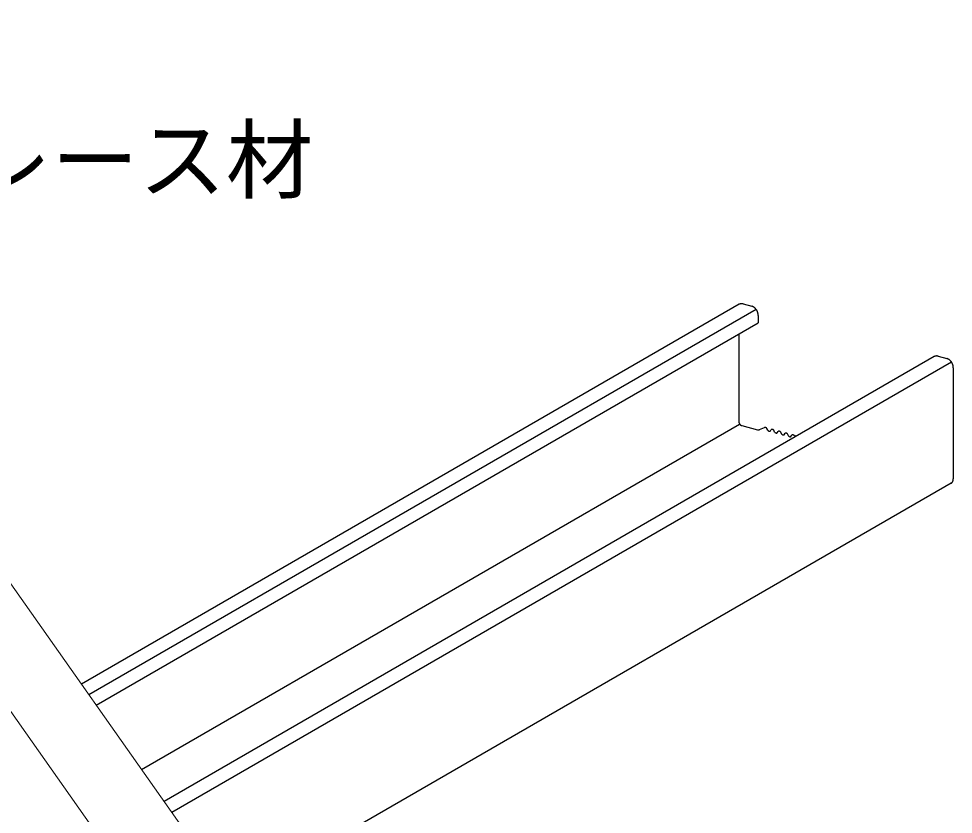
# Model space of a CAD drawing. Units: millimetres on the paper, with parts at other scales. Extents: x -195 to 195, y -135 to 133.
# Drawn here: x 132.02 to 169.5, y 56.8 to 88.7 of the extents above; entities that cross this region are included whole.
import ezdxf
from ezdxf.enums import TextEntityAlignment as Align

# ---------------------------------------------------------------- set-up
doc = ezdxf.new("R2010")
doc.units = ezdxf.units.MM
for name, color, linetype, lineweight in [('3-3_野縁', 2, 'Continuous', 25), ('3-4_ブレース・補強材', 4, 'Continuous', 9), ('3-6_文字', 7, 'Continuous', 18)]:
    doc.layers.add(name, color=color, linetype=linetype, lineweight=lineweight)
doc.styles.add('ＭＳ ゴシック', font='')
doc.styles.get('ＭＳ ゴシック').set_extended_font_data('MS Gothic')

msp = doc.modelspace()

# ---------------------------------------------------------------- linework, layer by layer
at = {"layer": '3-3_野縁'}
for p, q in [((160.916, 77.255), (134.532, 62.022)), ((161.065, 77.269), (161.413, 77.176)), ((134.827, 61.604), (161.587, 77.053)), ((135.126, 61.179), (161.674, 76.506)), ((161.674, 76.806), (161.674, 76.506)), ((160.897, 76.057), (160.897, 72.554)), ((168.737, 75.157), (137.846, 57.322)), ((168.889, 75.173), (169.237, 75.079)), ((138.152, 56.887), (169.422, 74.941)), ((169.498, 74.709), (169.498, 70.249)), ((136.942, 58.603), (160.929, 72.453)), ((161.013, 72.389), (161.64, 72.221)), ((161.729, 72.226), (161.925, 72.308)), ((162.056, 72.203), (162.023, 72.276)), ((162.162, 72.174), (162.195, 72.23)), ((162.334, 72.128), (162.301, 72.201)), ((162.44, 72.099), (162.473, 72.155)), ((162.612, 72.053), (162.579, 72.127)), ((162.718, 72.025), (162.751, 72.08)), ((162.883, 71.981), (162.85, 72.054)), ((162.989, 71.952), (163.022, 72.008)), ((163.127, 71.986), (163.172, 71.944)), ((169.413, 70.079), (140.586, 53.436))]:
    msp.add_line(p, q, dxfattribs=at)
for centre, radius, start, end in [((161.002, 77.094), 0.182, 111.6086, 118.2567), ((161.003, 77.093), 0.183, 118.264, 118.3787), ((161.003, 77.092), 0.185, 105.0134, 111.6015), ((161.005, 77.086), 0.191, 98.5503, 105.0072), ((161.006, 77.078), 0.199, 92.2788, 98.5454), ((161.006, 77.066), 0.211, 86.2426, 92.2755), ((161.005, 77.052), 0.226, 80.4681, 86.2409), ((161.003, 77.035), 0.242, 74.9661, 80.4678), ((161.346, 76.923), 0.261, 69.7339, 74.9668), ((161.338, 76.904), 0.282, 64.7592, 69.7354), ((161.329, 76.885), 0.303, 60.0227, 64.7612), ((161.318, 76.866), 0.325, 55.5007, 60.025), ((161.306, 76.848), 0.346, 51.1672, 55.5032), ((161.294, 76.833), 0.367, 46.9953, 51.1698), ((161.281, 76.819), 0.385, 42.9577, 46.9978), ((161.269, 76.808), 0.401, 39.0278, 42.9602), ((161.26, 76.8), 0.414, 35.1792, 39.0302), ((161.252, 76.795), 0.423, 31.3862, 35.1816), ((161.248, 76.792), 0.428, 27.6236, 31.3885), ((161.247, 76.792), 0.429, 23.8664, 27.6259), ((161.25, 76.793), 0.426, 20.0898, 23.8687), ((161.257, 76.796), 0.418, 16.2686, 20.0921), ((161.268, 76.799), 0.407, 12.3773, 16.271), ((161.282, 76.802), 0.392, 8.3901, 12.3798), ((161.299, 76.804), 0.375, 4.2802, 8.3926), ((161.319, 76.806), 0.355, 0.0208, 4.2828), ((168.827, 74.997), 0.183, 118.264, 120.5851), ((168.826, 74.998), 0.182, 111.6086, 118.2567), ((168.827, 74.995), 0.185, 105.0134, 111.6015), ((168.829, 74.99), 0.191, 98.5503, 105.0072), ((168.83, 74.981), 0.199, 92.2788, 98.5454), ((168.83, 74.969), 0.211, 86.2426, 92.2755), ((168.829, 74.955), 0.226, 80.4681, 86.2409), ((168.827, 74.938), 0.242, 74.9661, 80.4678), ((169.17, 74.827), 0.261, 69.7339, 74.9668), ((169.162, 74.808), 0.282, 64.7592, 69.7354), ((169.153, 74.788), 0.303, 60.0227, 64.7612), ((169.142, 74.77), 0.325, 55.5007, 60.025), ((169.13, 74.752), 0.346, 51.1672, 55.5032), ((169.118, 74.736), 0.367, 46.9953, 51.1698), ((169.105, 74.723), 0.385, 42.9577, 46.9978), ((169.093, 74.712), 0.401, 39.0278, 42.9602), ((169.084, 74.704), 0.414, 35.1792, 39.0302), ((169.076, 74.698), 0.423, 31.3862, 35.1816), ((169.072, 74.696), 0.428, 27.6236, 31.3885), ((169.071, 74.695), 0.429, 23.8664, 27.6259), ((169.074, 74.697), 0.426, 20.0898, 23.8687), ((169.081, 74.699), 0.418, 16.2686, 20.0921), ((169.092, 74.702), 0.407, 12.3773, 16.271), ((169.106, 74.705), 0.392, 8.3901, 12.3798), ((169.123, 74.708), 0.375, 4.2802, 8.3926), ((169.143, 74.709), 0.355, 0.0208, 4.2828), ((161.056, 72.554), 0.159, 180.0208, 184.2828), ((161.064, 72.555), 0.168, 184.2802, 188.3926), ((161.072, 72.556), 0.175, 188.3901, 192.3798), ((161.078, 72.557), 0.182, 192.3773, 196.271), ((161.083, 72.559), 0.187, 196.2686, 200.0921), ((161.086, 72.56), 0.19, 200.0898, 203.8687), ((161.088, 72.56), 0.192, 203.8664, 207.6259), ((161.087, 72.56), 0.191, 207.6236, 211.3885), ((161.085, 72.559), 0.189, 211.3862, 215.1815), ((161.082, 72.557), 0.185, 215.1792, 219.0302), ((161.078, 72.553), 0.179, 219.0278, 222.9602), ((161.072, 72.548), 0.172, 222.9578, 226.9978), ((161.067, 72.542), 0.164, 226.9953, 231.1697), ((161.061, 72.535), 0.155, 231.1672, 235.5032), ((161.056, 72.527), 0.145, 235.5007, 240.025), ((161.051, 72.519), 0.135, 240.0227, 244.7612), ((161.047, 72.51), 0.126, 244.7592, 249.7354), ((161.044, 72.502), 0.117, 249.7339, 254.9668), ((161.681, 72.377), 0.162, 254.9661, 260.4678), ((161.685, 72.389), 0.174, 254.9659, 254.9668), ((161.679, 72.366), 0.15, 260.4681, 266.2409), ((161.679, 72.357), 0.141, 266.2426, 272.2755), ((161.679, 72.349), 0.133, 272.2788, 278.5454), ((161.68, 72.343), 0.127, 278.5503, 285.0072), ((161.681, 72.339), 0.123, 285.0134, 291.6015), ((161.681, 72.338), 0.122, 291.6086, 292.8558), ((161.949, 72.252), 0.0608, 111.6086, 112.8558), ((161.949, 72.252), 0.0617, 105.0134, 111.6015), ((161.949, 72.25), 0.0635, 98.5503, 105.0072), ((161.95, 72.247), 0.0665, 92.2788, 98.5454), ((161.95, 72.243), 0.0704, 86.2426, 92.2755), ((161.95, 72.238), 0.0752, 80.4681, 86.2409), ((161.949, 72.233), 0.0808, 74.9661, 80.4678), ((161.947, 72.227), 0.0871, 69.7339, 74.9668), ((161.945, 72.22), 0.0939, 64.7592, 69.7354), ((161.942, 72.214), 0.101, 60.0227, 64.7612), ((161.938, 72.207), 0.108, 55.5007, 60.025), ((161.934, 72.202), 0.116, 51.1672, 55.5032), ((161.93, 72.196), 0.122, 46.9953, 51.1698), ((161.926, 72.192), 0.128, 42.9577, 46.9978), ((161.922, 72.188), 0.134, 40.8684, 42.9602), ((162.157, 72.29), 0.134, 220.8684, 222.9602), ((162.153, 72.286), 0.128, 222.9578, 226.9978), ((162.149, 72.282), 0.122, 226.9953, 231.1697), ((162.144, 72.277), 0.116, 231.1672, 235.5032), ((162.14, 72.271), 0.108, 235.5007, 240.025), ((162.137, 72.264), 0.101, 240.0227, 244.7612), ((162.134, 72.258), 0.0939, 244.7592, 249.7354), ((162.131, 72.252), 0.0871, 249.7339, 254.9668), ((162.13, 72.245), 0.0808, 254.9661, 260.4678), ((162.129, 72.24), 0.0752, 260.4681, 266.2409), ((162.128, 72.235), 0.0704, 266.2426, 272.2755), ((162.129, 72.231), 0.0665, 272.2788, 278.5454), ((162.129, 72.228), 0.0635, 278.5503, 285.0072), ((162.13, 72.227), 0.0617, 285.0134, 291.6015), ((162.13, 72.226), 0.0608, 291.6086, 298.2567), ((162.13, 72.226), 0.0611, 298.264, 301.7985), ((162.227, 72.178), 0.0611, 118.264, 121.7985), ((162.227, 72.178), 0.0608, 111.6086, 118.2567), ((162.227, 72.177), 0.0617, 105.0134, 111.6015), ((162.228, 72.175), 0.0635, 98.5503, 105.0072), ((162.228, 72.172), 0.0665, 92.2788, 98.5454), ((162.228, 72.168), 0.0704, 86.2426, 92.2755), ((162.228, 72.164), 0.0752, 80.4681, 86.2409), ((162.227, 72.158), 0.0808, 74.9661, 80.4678), ((162.225, 72.152), 0.0871, 69.7339, 74.9668), ((162.223, 72.146), 0.0939, 64.7592, 69.7354), ((162.22, 72.139), 0.101, 60.0227, 64.7612), ((162.216, 72.133), 0.108, 55.5007, 60.025), ((162.212, 72.127), 0.116, 51.1672, 55.5032), ((162.208, 72.122), 0.122, 46.9953, 51.1698), ((162.204, 72.117), 0.128, 42.9577, 46.9978), ((162.2, 72.114), 0.134, 40.8684, 42.9602), ((162.435, 72.215), 0.134, 220.8684, 222.9602), ((162.431, 72.212), 0.128, 222.9578, 226.9978), ((162.427, 72.207), 0.122, 226.9953, 231.1697), ((162.423, 72.202), 0.116, 231.1672, 235.5032), ((162.419, 72.196), 0.108, 235.5007, 240.025), ((162.415, 72.19), 0.101, 240.0227, 244.7612), ((162.412, 72.183), 0.0939, 244.7592, 249.7354), ((162.41, 72.177), 0.0871, 249.7339, 254.9668), ((162.408, 72.171), 0.0808, 254.9661, 260.4678), ((162.407, 72.165), 0.0752, 260.4681, 266.2409), ((162.407, 72.161), 0.0704, 266.2426, 272.2755), ((162.407, 72.157), 0.0665, 272.2788, 278.5454), ((162.407, 72.154), 0.0635, 278.5503, 285.0072), ((162.408, 72.152), 0.0617, 285.0134, 291.6015), ((162.408, 72.151), 0.0608, 291.6086, 298.2567), ((162.408, 72.151), 0.0611, 298.264, 301.7985), ((162.505, 72.103), 0.0611, 118.264, 121.7985), ((162.505, 72.103), 0.0608, 111.6086, 118.2567), ((162.505, 72.103), 0.0617, 105.0134, 111.6015), ((162.506, 72.101), 0.0635, 98.5503, 105.0072), ((162.506, 72.098), 0.0665, 92.2788, 98.5454), ((162.506, 72.094), 0.0704, 86.2426, 92.2755), ((162.506, 72.089), 0.0752, 80.4681, 86.2409), ((162.505, 72.084), 0.0808, 74.9661, 80.4678), ((162.503, 72.078), 0.0871, 69.7339, 74.9668), ((162.501, 72.071), 0.0939, 64.7592, 69.7354), ((162.498, 72.065), 0.101, 60.0227, 64.7612), ((162.494, 72.058), 0.108, 55.5007, 60.025), ((162.49, 72.052), 0.116, 51.1672, 55.5032), ((162.486, 72.047), 0.122, 46.9953, 51.1698), ((162.482, 72.043), 0.128, 42.9577, 46.9978), ((162.478, 72.039), 0.134, 40.8684, 42.9602), ((162.713, 72.141), 0.134, 220.8684, 222.9602), ((162.709, 72.137), 0.128, 222.9578, 226.9978), ((162.705, 72.133), 0.122, 226.9953, 231.1697), ((162.701, 72.128), 0.116, 231.1672, 235.5032), ((162.697, 72.122), 0.108, 235.5007, 240.025), ((162.693, 72.115), 0.101, 240.0227, 244.7612), ((162.69, 72.109), 0.0939, 244.7592, 249.7354), ((162.688, 72.102), 0.0871, 249.7339, 254.9668), ((162.686, 72.096), 0.0808, 254.9661, 260.4678), ((162.685, 72.091), 0.0752, 260.4681, 266.2409), ((162.685, 72.086), 0.0704, 266.2426, 272.2755), ((162.685, 72.082), 0.0665, 272.2788, 278.5454), ((162.685, 72.079), 0.0635, 278.5503, 285.0072), ((162.686, 72.077), 0.0617, 285.0134, 291.6015), ((162.686, 72.077), 0.0608, 291.6086, 298.2567), ((162.686, 72.077), 0.0611, 298.264, 301.7985), ((162.783, 72.029), 0.0611, 118.264, 121.7985), ((162.783, 72.029), 0.0608, 111.6086, 118.2567), ((162.783, 72.028), 0.0617, 105.0134, 111.6015), ((162.784, 72.026), 0.0635, 98.5503, 105.0072), ((162.784, 72.023), 0.0665, 92.2788, 98.5454), ((162.784, 72.019), 0.0704, 86.2426, 92.2755), ((162.784, 72.015), 0.0752, 80.4681, 86.2409), ((162.783, 72.009), 0.0808, 74.9661, 80.4678), ((162.774, 72.005), 0.0871, 69.7339, 74.9668), ((162.772, 71.998), 0.0939, 64.7592, 69.7354), ((162.769, 71.992), 0.101, 60.0227, 64.7612), ((162.765, 71.985), 0.108, 55.5007, 60.025), ((162.761, 71.98), 0.116, 51.1672, 55.5032), ((162.757, 71.974), 0.122, 46.9953, 51.1698), ((162.753, 71.97), 0.128, 42.9577, 46.9978), ((162.749, 71.966), 0.134, 40.8684, 42.9602), ((162.984, 72.068), 0.134, 220.8684, 222.9602), ((162.98, 72.064), 0.128, 222.9578, 226.9978), ((162.976, 72.06), 0.122, 226.9953, 231.1697), ((163.054, 71.956), 0.0611, 118.264, 121.7985), ((163.054, 71.956), 0.0608, 111.6086, 118.2567), ((163.054, 71.955), 0.0617, 105.0134, 111.6015), ((163.055, 71.953), 0.0635, 98.5503, 105.0072), ((163.055, 71.95), 0.0665, 92.2788, 98.5454), ((163.055, 71.947), 0.0704, 86.2426, 92.2755), ((163.055, 71.942), 0.0752, 80.4681, 86.2409), ((163.054, 71.936), 0.0808, 74.9661, 80.4678), ((163.061, 71.935), 0.0808, 74.9661, 75), ((163.06, 71.928), 0.0871, 69.7339, 74.9668), ((163.057, 71.922), 0.0939, 64.7592, 69.7354), ((163.054, 71.916), 0.101, 60.0227, 64.7612), ((163.051, 71.909), 0.108, 55.5007, 60.025), ((163.047, 71.903), 0.116, 51.1672, 55.5032), ((163.043, 71.898), 0.122, 46.9953, 51.1698), ((163.038, 71.894), 0.128, 46.247, 46.9978), ((162.971, 72.055), 0.116, 231.1672, 235.5032), ((162.967, 72.049), 0.108, 235.5007, 240.025), ((162.964, 72.042), 0.101, 240.0227, 244.7612), ((162.961, 72.036), 0.0939, 244.7592, 249.7354), ((162.958, 72.03), 0.0871, 249.7339, 254.9668), ((162.957, 72.023), 0.0808, 254.9661, 260.4678), ((162.956, 72.018), 0.0752, 260.4681, 266.2409), ((162.955, 72.013), 0.0704, 266.2426, 272.2755), ((162.956, 72.009), 0.0665, 272.2788, 278.5454), ((162.956, 72.006), 0.0635, 278.5503, 285.0072), ((162.956, 72.005), 0.0617, 285.0134, 291.6015), ((162.957, 72.004), 0.0608, 291.6086, 298.2567), ((162.957, 72.004), 0.0611, 298.264, 301.7985), ((169.338, 70.208), 0.15, 304.9019, 311.4408), ((169.334, 70.213), 0.155, 311.4464, 317.8265), ((169.328, 70.218), 0.163, 317.8307, 323.9994), ((169.32, 70.224), 0.174, 324.002, 329.9234), ((169.309, 70.23), 0.186, 329.9244, 335.5791), ((169.296, 70.236), 0.2, 335.579, 340.9622), ((169.281, 70.241), 0.216, 340.9611, 346.0797), ((169.265, 70.245), 0.233, 346.0779, 350.9475), ((169.248, 70.248), 0.25, 350.9453, 355.5871), ((169.231, 70.249), 0.268, 355.5847, 0.0233), ((169.34, 70.206), 0.146, 299.8415, 304.8951)]:
    msp.add_arc(centre, radius, start, end, dxfattribs=at)
at = {"layer": '3-4_ブレース・補強材'}
for p, q in [((141.308, 52.412), (115.341, 89.24)), ((136.854, 53.605), (112.147, 88.647))]:
    msp.add_line(p, q, dxfattribs=at)

# ---------------------------------------------------------------- texts
at = {"layer": '3-6_文字', "style": 'ＭＳ ゴシック'}
msp.add_text('ブレース材', height=2.566, dxfattribs=at).set_placement((126.328, 80.999), align=Align.BOTTOM_LEFT)

doc.saveas('drawing.dxf')
